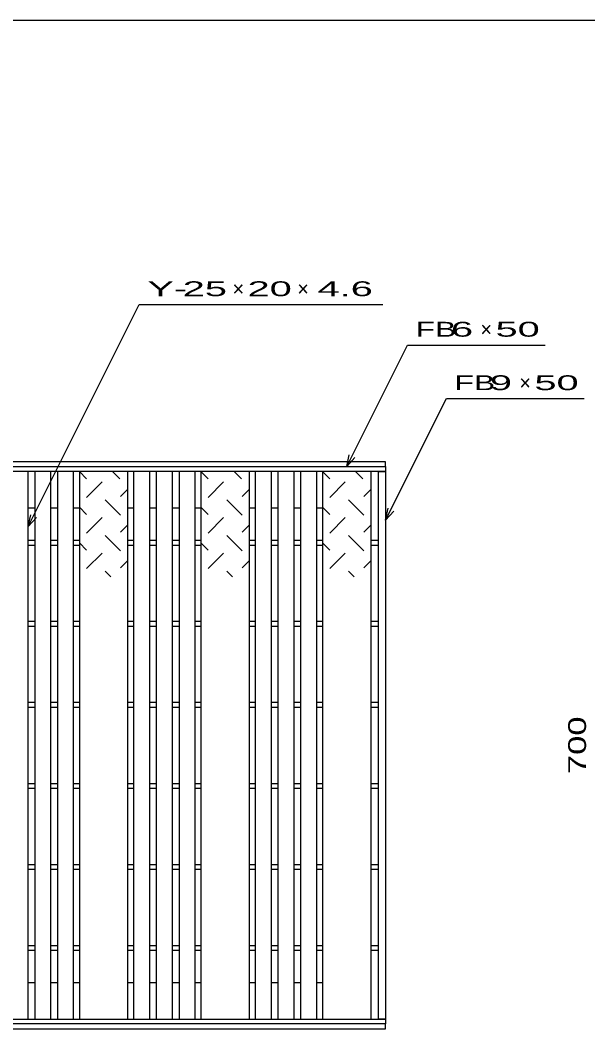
# Model space of a CAD drawing. Units: millimetres at full size, sheet at 1:10; details may follow other scales. Extents: x -1820 to 1736, y -1283 to 1048.
# Drawn here: x -869 to -169, y -196 to 1048 of the extents above; entities that cross this region are included whole.
import ezdxf
from ezdxf.enums import TextEntityAlignment as Align

# ---------------------------------------------------------------- set-up
doc = ezdxf.new("R2010")
doc.units = ezdxf.units.MM
doc.header["$LTSCALE"] = 10
for name, color, linetype, lineweight in [('CADPAC_LAYER_0000', 150, 'Continuous', 25), ('CADPAC_LAYER_0016', 3, 'Continuous', 25), ('CADPAC_LAYER_0017', 3, 'Continuous', 25), ('CADPAC_LAYER_0022', 4, 'Continuous', 25)]:
    doc.layers.add(name, color=color, linetype=linetype, lineweight=lineweight)
doc.styles.add('ベクトル', font='')
doc.styles.get('ベクトル').set_extended_font_data('ベクトル')

msp = doc.modelspace()

# ---------------------------------------------------------------- linework, layer by layer
at = {"layer": 'CADPAC_LAYER_0000'}
msp.add_line((-1724, 1048.5), (1736, 1048.5), dxfattribs=at)
at = {"layer": 'CADPAC_LAYER_0016'}
for p, q in [((-418, 503.5), (-1414, 503.5)), ((-418, 503.5), (-1414, 503.5)), ((-1414, 497.5), (-418, 497.5)), ((-418, 491.5), (-1414, 491.5)), ((-859, 491.5), (-879, 491.5)), ((-859, -184.5), (-859, 491.5)), ((-851, 491.5), (-851, -184.5)), ((-831, 491.5), (-851, 491.5)), ((-831, -184.5), (-831, 491.5)), ((-823, 491.5), (-823, -184.5)), ((-803, 491.5), (-823, 491.5)), ((-803, -184.5), (-803, 491.5)), ((-796, 491.5), (-796, -184.5)), ((-736, 491.5), (-796, 491.5)), ((-787, 482.5), (-796, 491.5)), ((-746, 482.5), (-755, 491.5)), ((-736, -184.5), (-736, 491.5)), ((-729, 491.5), (-729, -184.5)), ((-709, 491.5), (-729, 491.5)), ((-709, -184.5), (-709, 491.5)), ((-701, 491.5), (-701, -184.5)), ((-681, 491.5), (-701, 491.5)), ((-681, -184.5), (-681, 491.5)), ((-673, 491.5), (-673, -184.5)), ((-653, 491.5), (-673, 491.5)), ((-653, -184.5), (-653, 491.5)), ((-646, 491.5), (-646, -184.5)), ((-586, 491.5), (-646, 491.5)), ((-637, 482.5), (-646, 491.5)), ((-596, 482.5), (-605, 491.5)), ((-586, -184.5), (-586, 491.5)), ((-579, 491.5), (-579, -184.5)), ((-559, 491.5), (-579, 491.5)), ((-559, -184.5), (-559, 491.5)), ((-551, 491.5), (-551, -184.5)), ((-531, 491.5), (-551, 491.5)), ((-531, -184.5), (-531, 491.5)), ((-523, 491.5), (-523, -184.5)), ((-503, 491.5), (-523, 491.5)), ((-503, -184.5), (-503, 491.5)), ((-496, 491.5), (-496, -184.5)), ((-436, 491.5), (-496, 491.5)), ((-487, 482.5), (-496, 491.5)), ((-446, 482.5), (-455, 491.5)), ((-436, -184.5), (-436, 491.5)), ((-427, -184.5), (-427, 491.5)), ((-427, 491.5), (-418, 491.5)), ((-418, 497.5), (-418, 491.5)), ((-418, 491.5), (-418, -184.5)), ((-787, 459.5), (-768, 478.5)), ((-637, 459.5), (-618, 478.5)), ((-487, 459.5), (-468, 478.5)), ((-745, 460.5), (-736, 469.5)), ((-595, 460.5), (-586, 469.5)), ((-445, 460.5), (-436, 469.5)), ((-745, 437.5), (-764, 456.5)), ((-595, 437.5), (-614, 456.5)), ((-445, 437.5), (-464, 456.5)), ((-859, 446.5), (-851, 446.5)), ((-831, 446.5), (-823, 446.5)), ((-803, 446.5), (-796, 446.5)), ((-787, 438.5), (-796, 447.5)), ((-736, 446.5), (-729, 446.5)), ((-709, 446.5), (-701, 446.5)), ((-681, 446.5), (-673, 446.5)), ((-653, 446.5), (-646, 446.5)), ((-637, 438.5), (-646, 447.5)), ((-586, 446.5), (-579, 446.5)), ((-559, 446.5), (-551, 446.5)), ((-531, 446.5), (-523, 446.5)), ((-503, 446.5), (-496, 446.5)), ((-487, 438.5), (-496, 447.5)), ((-787, 415.5), (-768, 434.5)), ((-745, 416.5), (-736, 425.5)), ((-637, 415.5), (-618, 434.5)), ((-595, 416.5), (-586, 425.5)), ((-487, 415.5), (-468, 434.5)), ((-445, 416.5), (-436, 425.5)), ((-745, 393.5), (-764, 412.5)), ((-595, 393.5), (-614, 412.5)), ((-445, 393.5), (-464, 412.5)), ((-859, 406.5), (-851, 406.5)), ((-859, 400.5), (-851, 400.5)), ((-831, 406.5), (-823, 406.5)), ((-831, 400.5), (-823, 400.5)), ((-803, 406.5), (-796, 406.5)), ((-803, 400.5), (-796, 400.5)), ((-787, 394.5), (-796, 403.5)), ((-736, 406.5), (-729, 406.5)), ((-736, 400.5), (-729, 400.5)), ((-709, 406.5), (-701, 406.5)), ((-709, 400.5), (-701, 400.5)), ((-681, 406.5), (-673, 406.5)), ((-681, 400.5), (-673, 400.5)), ((-653, 406.5), (-646, 406.5)), ((-653, 400.5), (-646, 400.5)), ((-637, 394.5), (-646, 403.5)), ((-586, 406.5), (-579, 406.5)), ((-586, 400.5), (-579, 400.5)), ((-559, 406.5), (-551, 406.5)), ((-559, 400.5), (-551, 400.5)), ((-531, 406.5), (-523, 406.5)), ((-531, 400.5), (-523, 400.5)), ((-503, 406.5), (-496, 406.5)), ((-503, 400.5), (-496, 400.5)), ((-487, 394.5), (-496, 403.5)), ((-436, 406.5), (-427, 406.5)), ((-436, 400.5), (-427, 400.5)), ((-787, 371.5), (-768, 390.5)), ((-637, 371.5), (-618, 390.5)), ((-487, 371.5), (-468, 390.5)), ((-745, 372.5), (-736, 381.5)), ((-595, 372.5), (-586, 381.5)), ((-445, 372.5), (-436, 381.5)), ((-757, 361.5), (-764, 368.5)), ((-607, 361.5), (-614, 368.5)), ((-457, 361.5), (-464, 368.5)), ((-859, 306.5), (-851, 306.5)), ((-859, 300.5), (-851, 300.5)), ((-831, 306.5), (-823, 306.5)), ((-831, 300.5), (-823, 300.5)), ((-803, 306.5), (-796, 306.5)), ((-803, 300.5), (-796, 300.5)), ((-736, 306.5), (-729, 306.5)), ((-736, 300.5), (-729, 300.5)), ((-709, 306.5), (-701, 306.5)), ((-709, 300.5), (-701, 300.5)), ((-681, 306.5), (-673, 306.5)), ((-681, 300.5), (-673, 300.5)), ((-653, 306.5), (-646, 306.5)), ((-653, 300.5), (-646, 300.5)), ((-586, 306.5), (-579, 306.5)), ((-586, 300.5), (-579, 300.5)), ((-559, 306.5), (-551, 306.5)), ((-559, 300.5), (-551, 300.5)), ((-531, 306.5), (-523, 306.5)), ((-531, 300.5), (-523, 300.5)), ((-503, 306.5), (-496, 306.5)), ((-503, 300.5), (-496, 300.5)), ((-436, 306.5), (-427, 306.5)), ((-436, 300.5), (-427, 300.5)), ((-859, 206.5), (-851, 206.5)), ((-859, 200.5), (-851, 200.5)), ((-831, 206.5), (-823, 206.5)), ((-831, 200.5), (-823, 200.5)), ((-803, 206.5), (-796, 206.5)), ((-803, 200.5), (-796, 200.5)), ((-736, 206.5), (-729, 206.5)), ((-736, 200.5), (-729, 200.5)), ((-709, 206.5), (-701, 206.5)), ((-709, 200.5), (-701, 200.5)), ((-681, 206.5), (-673, 206.5)), ((-681, 200.5), (-673, 200.5)), ((-653, 206.5), (-646, 206.5)), ((-653, 200.5), (-646, 200.5)), ((-586, 206.5), (-579, 206.5)), ((-586, 200.5), (-579, 200.5)), ((-559, 206.5), (-551, 206.5)), ((-559, 200.5), (-551, 200.5)), ((-531, 206.5), (-523, 206.5)), ((-531, 200.5), (-523, 200.5)), ((-503, 206.5), (-496, 206.5)), ((-503, 200.5), (-496, 200.5)), ((-436, 206.5), (-427, 206.5)), ((-436, 200.5), (-427, 200.5)), ((-859, 106.5), (-851, 106.5)), ((-859, 100.5), (-851, 100.5)), ((-831, 106.5), (-823, 106.5)), ((-831, 100.5), (-823, 100.5)), ((-803, 106.5), (-796, 106.5)), ((-803, 100.5), (-796, 100.5)), ((-736, 106.5), (-729, 106.5)), ((-736, 100.5), (-729, 100.5)), ((-709, 106.5), (-701, 106.5)), ((-709, 100.5), (-701, 100.5)), ((-681, 106.5), (-673, 106.5)), ((-681, 100.5), (-673, 100.5)), ((-653, 106.5), (-646, 106.5)), ((-653, 100.5), (-646, 100.5)), ((-586, 106.5), (-579, 106.5)), ((-586, 100.5), (-579, 100.5)), ((-559, 106.5), (-551, 106.5)), ((-559, 100.5), (-551, 100.5)), ((-531, 106.5), (-523, 106.5)), ((-531, 100.5), (-523, 100.5)), ((-503, 106.5), (-496, 106.5)), ((-503, 100.5), (-496, 100.5)), ((-436, 106.5), (-427, 106.5)), ((-436, 100.5), (-427, 100.5)), ((-859, 6.5), (-851, 6.5)), ((-859, 0.5), (-851, 0.5)), ((-831, 6.5), (-823, 6.5)), ((-831, 0.5), (-823, 0.5)), ((-803, 6.5), (-796, 6.5)), ((-803, 0.5), (-796, 0.5)), ((-736, 6.5), (-729, 6.5)), ((-736, 0.5), (-729, 0.5)), ((-709, 6.5), (-701, 6.5)), ((-709, 0.5), (-701, 0.5)), ((-681, 6.5), (-673, 6.5)), ((-681, 0.5), (-673, 0.5)), ((-653, 6.5), (-646, 6.5)), ((-653, 0.5), (-646, 0.5)), ((-586, 6.5), (-579, 6.5)), ((-586, 0.5), (-579, 0.5)), ((-559, 6.5), (-551, 6.5)), ((-559, 0.5), (-551, 0.5)), ((-531, 6.5), (-523, 6.5)), ((-531, 0.5), (-523, 0.5)), ((-503, 6.5), (-496, 6.5)), ((-503, 0.5), (-496, 0.5)), ((-436, 6.5), (-427, 6.5)), ((-436, 0.5), (-427, 0.5)), ((-859, -93.5), (-851, -93.5)), ((-859, -99.5), (-851, -99.5)), ((-831, -93.5), (-823, -93.5)), ((-831, -99.5), (-823, -99.5)), ((-803, -93.5), (-796, -93.5)), ((-803, -99.5), (-796, -99.5)), ((-736, -93.5), (-729, -93.5)), ((-736, -99.5), (-729, -99.5)), ((-709, -93.5), (-701, -93.5)), ((-709, -99.5), (-701, -99.5)), ((-681, -93.5), (-673, -93.5)), ((-681, -99.5), (-673, -99.5)), ((-653, -93.5), (-646, -93.5)), ((-653, -99.5), (-646, -99.5)), ((-586, -93.5), (-579, -93.5)), ((-586, -99.5), (-579, -99.5)), ((-559, -93.5), (-551, -93.5)), ((-559, -99.5), (-551, -99.5)), ((-531, -93.5), (-523, -93.5)), ((-531, -99.5), (-523, -99.5)), ((-503, -93.5), (-496, -93.5)), ((-503, -99.5), (-496, -99.5)), ((-436, -93.5), (-427, -93.5)), ((-436, -99.5), (-427, -99.5)), ((-859, -139.5), (-851, -139.5)), ((-831, -139.5), (-823, -139.5)), ((-803, -139.5), (-796, -139.5)), ((-736, -139.5), (-729, -139.5)), ((-709, -139.5), (-701, -139.5)), ((-681, -139.5), (-673, -139.5)), ((-653, -139.5), (-646, -139.5)), ((-586, -139.5), (-579, -139.5)), ((-559, -139.5), (-551, -139.5)), ((-531, -139.5), (-523, -139.5)), ((-503, -139.5), (-496, -139.5)), ((-1414, -184.5), (-418, -184.5)), ((-879, -184.5), (-859, -184.5)), ((-851, -184.5), (-831, -184.5)), ((-823, -184.5), (-803, -184.5)), ((-796, -184.5), (-736, -184.5)), ((-729, -184.5), (-709, -184.5)), ((-701, -184.5), (-681, -184.5)), ((-673, -184.5), (-653, -184.5)), ((-646, -184.5), (-586, -184.5)), ((-579, -184.5), (-559, -184.5)), ((-551, -184.5), (-531, -184.5)), ((-523, -184.5), (-503, -184.5)), ((-496, -184.5), (-436, -184.5)), ((-418, -184.5), (-427, -184.5)), ((-418, -184.5), (-418, -190.5)), ((-418, -190.5), (-1414, -190.5)), ((-418, -190.5), (-1414, -190.5))]:
    msp.add_line(p, q, dxfattribs=at)
at = {"layer": 'CADPAC_LAYER_0017'}
for p, q in [((-418, 503.5), (-1414, 503.5)), ((-418, 497.5), (-418, 503.5)), ((-1414, 497.5), (-418, 497.5)), ((-418, -190.5), (-1414, -190.5)), ((-1414, -196.5), (-418, -196.5)), ((-418, -196.5), (-418, -190.5))]:
    msp.add_line(p, q, dxfattribs=at)
at = {"layer": 'CADPAC_LAYER_0022'}
for p, q in [((-859, 423.5), (-722, 697.5)), ((-722, 697.5), (-421.66, 697.5)), ((-466, 497.5), (-391, 647.5)), ((-391, 647.5), (-221, 647.5)), ((-418, 431.5), (-343, 581.5)), ((-343, 581.5), (-173, 581.5)), ((-466, 497.5), (-463, 512.1)), ((-466, 497.5), (-456, 508.5)), ((-859, 423.5), (-856, 438.1)), ((-418, 431.5), (-415, 446.1)), ((-418, 431.5), (-408, 442.5)), ((-859, 423.5), (-849, 434.5))]:
    msp.add_line(p, q, dxfattribs=at)

# ---------------------------------------------------------------- texts
at = {"layer": 'CADPAC_LAYER_0022', "color": 2, "style": 'ベクトル'}
for s, width, p in [('Y-', 2, (-712, 717)), (' 25 ', 2, (-682, 717)), (' 20 ', 2, (-602, 717)), ('4.6', 2, (-502, 717)), ('FB', 1.6, (-381, 667)), (' 6 ', 2, (-351, 667)), (' 50 ', 2, (-296, 667)), ('FB', 1.6, (-333, 601)), (' 9 ', 2, (-303, 601)), (' 50 ', 2, (-248, 601))]:
    msp.add_text(s, height=18.33, dxfattribs=dict(at, width=width)).set_placement(p, align=Align.MIDDLE_LEFT)
for p in [(-607, 717), (-527, 717), (-301, 667), (-253, 601)]:
    msp.add_text('×', height=18.33, dxfattribs=at).set_placement(p, align=Align.MIDDLE_LEFT)
at = {"layer": 'CADPAC_LAYER_0022', "style": 'ベクトル', "width": 1.45}
msp.add_text('700', height=21.99, rotation=90, dxfattribs=at).set_placement((-164.12, 153.5), align=Align.BOTTOM_CENTER)

doc.saveas('drawing.dxf')
